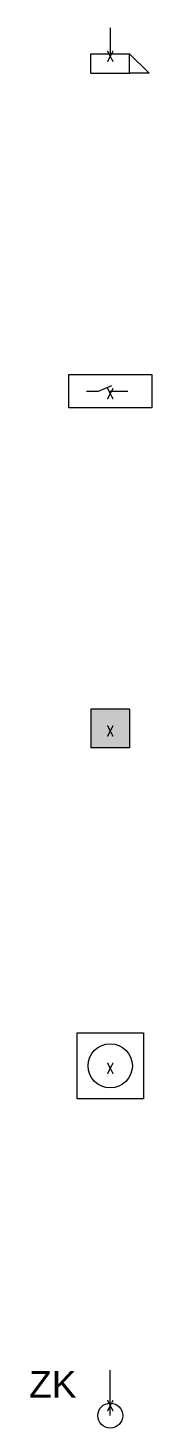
# Model space of a CAD drawing. Header units: metres. Extents: x -162 to 83385, y -62392 to -1971.
# Drawn here: x 32146 to 32512, y -31366 to -27142 of the extents above; entities that cross this region are included whole.
import ezdxf
from ezdxf.enums import TextEntityAlignment as Align

# ---------------------------------------------------------------- set-up
doc = ezdxf.new("R2010")
doc.units = ezdxf.units.M
doc.header["$LTSCALE"] = 0.5
for name, color, linetype, lineweight in [('ELIN_Attribut_01_Produkt_ID', 7, 'Continuous', 0), ('ELIN_Attribut_02_Stromkreis', 7, 'Continuous', 0), ('ELIN_Attribut_03_Verteilerbereich', 7, 'Continuous', 0), ('ELIN_Attribut_04_Montagehoehe', 7, 'Continuous', 0), ('ELIN_Attribut_05_Montageart', 7, 'Continuous', 0), ('ELIN_Attribut_06_Tuernummer', 7, 'Continuous', 0), ('ELIN_Attribut_07_Bemerkung', 7, 'Continuous', 0), ('ELIN_Attribut_08_Adresse', 7, 'Continuous', 0), ('ELIN_Attribut_10_AKZ1', 7, 'Continuous', 0), ('ELIN_Attribut_11_AKZ2', 7, 'Continuous', 0), ('ELIN_Attribut_12_Sonstiges1', 7, 'Continuous', 0), ('ELIN_Attribut_13_Sonstiges2', 7, 'Continuous', 0), ('ELIN_Attribut_14_Bauteil', 7, 'Continuous', 0), ('ELIN_Attribut_15_Ebene', 7, 'Continuous', 0), ('ELIN_Attribut_16_Raumnummer', 7, 'Continuous', 0), ('ELIN_Attribut_17_Raumname', 7, 'Continuous', 0), ('ELIN_Attribut_18_Montageabschnitt', 7, 'Continuous', 0), ('ELIN_Attribut_Basispunkt', 2, 'Continuous', 0), ('ELIN_Attribute_GEMOS', 11, 'Continuous', 0), ('ELIN_SWS_WA_Zutritt', 7, 'Continuous', 0)]:
    doc.layers.add(name, color=color, linetype=linetype, lineweight=lineweight)
doc.layers.get('0').off()
doc.styles.add('ARIAL', font='arial.ttf')
doc.styles.add('ELIN_Attribute', font='isocp.shx', dxfattribs={"width": 0.8})

# ---------------------------------------------------------------- blocks, each defined once
blk = doc.blocks.new('ELIN_SWS_TUEROFFFNER')
at = {"color": 0}
for p, q in [((0, 78), (0, 0)), ((-58.5, -58.5), (-58.5, 0)), ((-58.5, 0), (58.5, 0)), ((58.5, 0), (117, -58.5)), ((58.5, -58.5), (58.5, 0)), ((-58.5, -58.5), (58.5, -58.5)), ((117, -58.5), (58.5, -58.5))]:
    blk.add_line(p, q, dxfattribs=at)
at = {"layer": 'ELIN_Attribut_01_Produkt_ID', "style": 'ELIN_Attribute', "width": 0.8, "flags": 8}
blk.add_attdef('01_PRODUKT_ID', text='', height=150, dxfattribs=at).set_placement((0, -169.5, 0), align=Align.TOP_CENTER)
at = {"layer": 'ELIN_Attribut_02_Stromkreis', "style": 'ELIN_Attribute', "width": 0.8, "flags": 8}
blk.add_attdef('02_STROMKREIS', text='', height=150, dxfattribs=at).set_placement((0, 150, 0), align=Align.CENTER)
at = {"layer": 'ELIN_Attribut_03_Verteilerbereich', "style": 'ELIN_Attribute', "width": 0.8, "flags": 8}
blk.add_attdef('03_VERTEILERBEREICH', (198.4, -672.7, 0), '', height=125, dxfattribs=at)
at = {"layer": 'ELIN_Attribut_04_Montagehoehe', "style": 'ELIN_Attribute', "width": 0.8, "flags": 8}
blk.add_attdef('04_MONTAGEHOEHE', text='', height=125, dxfattribs=at).set_placement((-424.5, -54.7, 0), align=Align.RIGHT)
at = {"layer": 'ELIN_Attribut_05_Montageart', "style": 'ELIN_Attribute', "width": 0.8, "flags": 8}
blk.add_attdef('05_MONTAGEART', (400.3, -54.7, 0), '', height=125, dxfattribs=at)
at = {"layer": 'ELIN_Attribut_06_Tuernummer', "style": 'ELIN_Attribute', "width": 0.8, "flags": 8}
blk.add_attdef('06_TUERNUMMER', text='', height=125, dxfattribs=at).set_placement((-424.9, -254.7, 0), align=Align.RIGHT)
at = {"layer": 'ELIN_Attribut_07_Bemerkung', "style": 'ELIN_Attribute', "width": 0.8, "flags": 8}
blk.add_attdef('07_BEMERKUNG', (198.4, -844.5, 0), '', height=125, dxfattribs=at)
at = {"layer": 'ELIN_Attribut_08_Adresse', "style": 'ELIN_Attribute', "width": 0.8, "flags": 8}
blk.add_attdef('08_ADRESSE', (198.4, -1100.6, 0), '', height=125, dxfattribs=at)
at = {"layer": 'ELIN_Attribut_10_AKZ1', "style": 'ELIN_Attribute', "width": 0.8, "flags": 8}
blk.add_attdef('10_AKZ1', (195.8, -1466.6, 0), '', height=125, dxfattribs=at)
at = {"layer": 'ELIN_Attribut_11_AKZ2', "style": 'ELIN_Attribute', "width": 0.8, "flags": 8}
blk.add_attdef('11_AKZ2', (195.8, -1622.9, 0), '', height=125, dxfattribs=at)
at = {"layer": 'ELIN_Attribut_12_Sonstiges1', "style": 'ELIN_Attribute', "width": 0.8, "flags": 8}
blk.add_attdef('12_SONSTIGES1', (198.4, -2000.7, 0), '', height=125, dxfattribs=at)
at = {"layer": 'ELIN_Attribut_13_Sonstiges2', "style": 'ELIN_Attribute', "width": 0.8, "flags": 8}
blk.add_attdef('13_SONSTIGES2', (198.4, -2151.6, 0), '', height=125, dxfattribs=at)
at = {"layer": 'ELIN_Attribut_14_Bauteil', "style": 'ELIN_Attribute', "width": 0.8, "flags": 8}
blk.add_attdef('14_BAUTEIL', (198.4, -2971.1, 0), '', height=125, dxfattribs=at)
at = {"layer": 'ELIN_Attribut_15_Ebene', "style": 'ELIN_Attribute', "width": 0.8, "flags": 8}
blk.add_attdef('15_EBENE', (198.4, -3118.3, 0), '', height=125, dxfattribs=at)
at = {"layer": 'ELIN_Attribut_16_Raumnummer', "style": 'ELIN_Attribute', "width": 0.8, "flags": 8}
blk.add_attdef('16_RAUMNUMMER', (198.4, -3312.6, 0), '', height=125, dxfattribs=at)
at = {"layer": 'ELIN_Attribut_17_Raumname', "style": 'ELIN_Attribute', "width": 0.8, "flags": 8}
blk.add_attdef('17_RAUMNAME', (198.4, -3469.1, 0), '', height=125, dxfattribs=at)
at = {"layer": 'ELIN_Attribut_18_Montageabschnitt', "style": 'ELIN_Attribute', "width": 0.8, "flags": 8}
blk.add_attdef('18_MONTAGEABSCHNITT', (198.4, -3670.1, 0), '', height=125, dxfattribs=at)
at = {"layer": 'ELIN_Attribut_Basispunkt', "style": 'ELIN_Attribute', "width": 0.8, "flags": 8}
blk.add_attdef('Basispunkt', text='', height=50, dxfattribs=at).set_placement((0, 0), align=Align.MIDDLE)
at = {"layer": 'ELIN_Attribute_GEMOS', "style": 'ELIN_Attribute', "width": 0.6, "flags": 8}
for tag, p in [('G01_PRO02ID', (1620.5, 183.6)), ('G02_BEZEICHNUNG', (1620.5, -14.6, 0)), ('G03_DESCRIPTION', (1620.5, -204.4, 0)), ('G04_GEMOS-SYMBOL', (1623.8, -404.4, 0)), ('G05_GEMOS-TYP', (1623.8, -604.4, 0)), ('G06_ORTSKENNUNG', (1620.5, -804.4, 0)), ('G08_FREI1', (1620.5, -1004.4, 0)), ('G08_FREI2', (1620.5, -1204.4, 0))]:
    blk.add_attdef(tag, p, '', height=125, dxfattribs=at)
blk = doc.blocks.new('ELIN_SWS_ZUNGENKONTAKT')
at = {"color": 0}
for p, q in [((-125, 50), (125, 50)), ((-125, -50), (-125, 50)), ((125, 50), (125, -50)), ((-72, 0), (-36, 0)), ((-36, 0), (4.5, 17.5)), ((0, 0), (53.2, 0)), ((125, -50), (-125, -50))]:
    blk.add_line(p, q, dxfattribs=at)
at = {"layer": 'ELIN_Attribut_01_Produkt_ID', "style": 'ELIN_Attribute', "width": 0.8, "flags": 8}
blk.add_attdef('01_PRODUKT_ID', text='', height=150, dxfattribs=at).set_placement((0, -169.5, 0), align=Align.TOP_CENTER)
at = {"layer": 'ELIN_Attribut_02_Stromkreis', "style": 'ELIN_Attribute', "width": 0.8, "flags": 8}
blk.add_attdef('02_STROMKREIS', text='', height=150, dxfattribs=at).set_placement((0, 150, 0), align=Align.CENTER)
at = {"layer": 'ELIN_Attribut_03_Verteilerbereich', "style": 'ELIN_Attribute', "width": 0.8, "flags": 8}
blk.add_attdef('03_VERTEILERBEREICH', (198.4, -672.7, 0), '', height=125, dxfattribs=at)
at = {"layer": 'ELIN_Attribut_04_Montagehoehe', "style": 'ELIN_Attribute', "width": 0.8, "flags": 8}
blk.add_attdef('04_MONTAGEHOEHE', text='', height=125, dxfattribs=at).set_placement((-424.5, -54.7, 0), align=Align.RIGHT)
at = {"layer": 'ELIN_Attribut_05_Montageart', "style": 'ELIN_Attribute', "width": 0.8, "flags": 8}
blk.add_attdef('05_MONTAGEART', (400.3, -54.7, 0), '', height=125, dxfattribs=at)
at = {"layer": 'ELIN_Attribut_06_Tuernummer', "style": 'ELIN_Attribute', "width": 0.8, "flags": 8}
blk.add_attdef('06_TUERNUMMER', text='', height=125, dxfattribs=at).set_placement((-424.9, -254.7, 0), align=Align.RIGHT)
at = {"layer": 'ELIN_Attribut_07_Bemerkung', "style": 'ELIN_Attribute', "width": 0.8, "flags": 8}
blk.add_attdef('07_BEMERKUNG', (198.4, -844.5, 0), '', height=125, dxfattribs=at)
at = {"layer": 'ELIN_Attribut_08_Adresse', "style": 'ELIN_Attribute', "width": 0.8, "flags": 8}
blk.add_attdef('08_ADRESSE', (198.4, -1100.6, 0), '', height=125, dxfattribs=at)
at = {"layer": 'ELIN_Attribut_10_AKZ1', "style": 'ELIN_Attribute', "width": 0.8, "flags": 8}
blk.add_attdef('10_AKZ1', (195.8, -1466.6, 0), '', height=125, dxfattribs=at)
at = {"layer": 'ELIN_Attribut_11_AKZ2', "style": 'ELIN_Attribute', "width": 0.8, "flags": 8}
blk.add_attdef('11_AKZ2', (195.8, -1622.9, 0), '', height=125, dxfattribs=at)
at = {"layer": 'ELIN_Attribut_12_Sonstiges1', "style": 'ELIN_Attribute', "width": 0.8, "flags": 8}
blk.add_attdef('12_SONSTIGES1', (198.4, -2000.7, 0), '', height=125, dxfattribs=at)
at = {"layer": 'ELIN_Attribut_13_Sonstiges2', "style": 'ELIN_Attribute', "width": 0.8, "flags": 8}
blk.add_attdef('13_SONSTIGES2', (198.4, -2151.6, 0), '', height=125, dxfattribs=at)
at = {"layer": 'ELIN_Attribut_14_Bauteil', "style": 'ELIN_Attribute', "width": 0.8, "flags": 8}
blk.add_attdef('14_BAUTEIL', (198.4, -2971.1, 0), '', height=125, dxfattribs=at)
at = {"layer": 'ELIN_Attribut_15_Ebene', "style": 'ELIN_Attribute', "width": 0.8, "flags": 8}
blk.add_attdef('15_EBENE', (198.4, -3118.3, 0), '', height=125, dxfattribs=at)
at = {"layer": 'ELIN_Attribut_16_Raumnummer', "style": 'ELIN_Attribute', "width": 0.8, "flags": 8}
blk.add_attdef('16_RAUMNUMMER', (198.4, -3312.6, 0), '', height=125, dxfattribs=at)
at = {"layer": 'ELIN_Attribut_17_Raumname', "style": 'ELIN_Attribute', "width": 0.8, "flags": 8}
blk.add_attdef('17_RAUMNAME', (198.4, -3469.1, 0), '', height=125, dxfattribs=at)
at = {"layer": 'ELIN_Attribut_18_Montageabschnitt', "style": 'ELIN_Attribute', "width": 0.8, "flags": 8}
blk.add_attdef('18_MONTAGEABSCHNITT', (198.4, -3670.1, 0), '', height=125, dxfattribs=at)
at = {"layer": 'ELIN_Attribut_Basispunkt', "style": 'ELIN_Attribute', "width": 0.8, "flags": 8}
blk.add_attdef('Basispunkt', text='', height=50, dxfattribs=at).set_placement((0, 0), align=Align.MIDDLE)
at = {"layer": 'ELIN_Attribute_GEMOS', "style": 'ELIN_Attribute', "width": 0.6, "flags": 8}
for tag, p in [('G01_PRO02ID', (1620.5, 183.6)), ('G02_BEZEICHNUNG', (1620.5, -14.6, 0)), ('G03_DESCRIPTION', (1620.5, -204.4, 0)), ('G04_GEMOS-SYMBOL', (1623.8, -404.4, 0)), ('G05_GEMOS-TYP', (1623.8, -604.4, 0)), ('G06_ORTSKENNUNG', (1620.5, -804.4, 0)), ('G08_FREI1', (1620.5, -1004.4, 0)), ('G08_FREI2', (1620.5, -1204.4, 0))]:
    blk.add_attdef(tag, p, '', height=125, dxfattribs=at)
blk = doc.blocks.new('ELIN_SWS_MAGNETKONTAKT')
blk.add_hatch(color=0).paths.add_polyline_path([(58.5, 58.5), (58.5, -58.5), (-58.5, -58.5), (-58.5, 58.5)])
at = {"color": 0}
for p, q in [((-58.5, 58.5), (-58.5, -58.5)), ((58.5, 58.5), (-58.5, 58.5)), ((58.5, 58.5), (58.5, -58.5)), ((58.5, -58.5), (-58.5, -58.5))]:
    blk.add_line(p, q, dxfattribs=at)
at = {"layer": 'ELIN_Attribut_01_Produkt_ID', "style": 'ELIN_Attribute', "width": 0.8, "flags": 8}
blk.add_attdef('01_PRODUKT_ID', text='', height=150, dxfattribs=at).set_placement((0, -169.5, 0), align=Align.TOP_CENTER)
at = {"layer": 'ELIN_Attribut_02_Stromkreis', "style": 'ELIN_Attribute', "width": 0.8, "flags": 8}
blk.add_attdef('02_STROMKREIS', text='', height=150, dxfattribs=at).set_placement((0, 150, 0), align=Align.CENTER)
at = {"layer": 'ELIN_Attribut_03_Verteilerbereich', "style": 'ELIN_Attribute', "width": 0.8, "flags": 8}
blk.add_attdef('03_VERTEILERBEREICH', (198.4, -672.7, 0), '', height=125, dxfattribs=at)
at = {"layer": 'ELIN_Attribut_04_Montagehoehe', "style": 'ELIN_Attribute', "width": 0.8, "flags": 8}
blk.add_attdef('04_MONTAGEHOEHE', text='', height=125, dxfattribs=at).set_placement((-424.5, -54.7, 0), align=Align.RIGHT)
at = {"layer": 'ELIN_Attribut_05_Montageart', "style": 'ELIN_Attribute', "width": 0.8, "flags": 8}
blk.add_attdef('05_MONTAGEART', (400.3, -54.7, 0), '', height=125, dxfattribs=at)
at = {"layer": 'ELIN_Attribut_06_Tuernummer', "style": 'ELIN_Attribute', "width": 0.8, "flags": 8}
blk.add_attdef('06_TUERNUMMER', text='', height=125, dxfattribs=at).set_placement((-424.9, -254.7, 0), align=Align.RIGHT)
at = {"layer": 'ELIN_Attribut_07_Bemerkung', "style": 'ELIN_Attribute', "width": 0.8, "flags": 8}
blk.add_attdef('07_BEMERKUNG', (198.4, -844.5, 0), '', height=125, dxfattribs=at)
at = {"layer": 'ELIN_Attribut_08_Adresse', "style": 'ELIN_Attribute', "width": 0.8, "flags": 8}
blk.add_attdef('08_ADRESSE', (198.4, -1100.6, 0), '', height=125, dxfattribs=at)
at = {"layer": 'ELIN_Attribut_10_AKZ1', "style": 'ELIN_Attribute', "width": 0.8, "flags": 8}
blk.add_attdef('10_AKZ1', (195.8, -1466.6, 0), '', height=125, dxfattribs=at)
at = {"layer": 'ELIN_Attribut_11_AKZ2', "style": 'ELIN_Attribute', "width": 0.8, "flags": 8}
blk.add_attdef('11_AKZ2', (195.8, -1622.9, 0), '', height=125, dxfattribs=at)
at = {"layer": 'ELIN_Attribut_12_Sonstiges1', "style": 'ELIN_Attribute', "width": 0.8, "flags": 8}
blk.add_attdef('12_SONSTIGES1', (198.4, -2000.7, 0), '', height=125, dxfattribs=at)
at = {"layer": 'ELIN_Attribut_13_Sonstiges2', "style": 'ELIN_Attribute', "width": 0.8, "flags": 8}
blk.add_attdef('13_SONSTIGES2', (198.4, -2151.6, 0), '', height=125, dxfattribs=at)
at = {"layer": 'ELIN_Attribut_14_Bauteil', "style": 'ELIN_Attribute', "width": 0.8, "flags": 8}
blk.add_attdef('14_BAUTEIL', (198.4, -2971.1, 0), '', height=125, dxfattribs=at)
at = {"layer": 'ELIN_Attribut_15_Ebene', "style": 'ELIN_Attribute', "width": 0.8, "flags": 8}
blk.add_attdef('15_EBENE', (198.4, -3118.3, 0), '', height=125, dxfattribs=at)
at = {"layer": 'ELIN_Attribut_16_Raumnummer', "style": 'ELIN_Attribute', "width": 0.8, "flags": 8}
blk.add_attdef('16_RAUMNUMMER', (198.4, -3312.6, 0), '', height=125, dxfattribs=at)
at = {"layer": 'ELIN_Attribut_17_Raumname', "style": 'ELIN_Attribute', "width": 0.8, "flags": 8}
blk.add_attdef('17_RAUMNAME', (198.4, -3469.1, 0), '', height=125, dxfattribs=at)
at = {"layer": 'ELIN_Attribut_18_Montageabschnitt', "style": 'ELIN_Attribute', "width": 0.8, "flags": 8}
blk.add_attdef('18_MONTAGEABSCHNITT', (198.4, -3670.1, 0), '', height=125, dxfattribs=at)
at = {"layer": 'ELIN_Attribut_Basispunkt', "style": 'ELIN_Attribute', "width": 0.8, "flags": 8}
blk.add_attdef('Basispunkt', text='', height=50, dxfattribs=at).set_placement((0, 0), align=Align.MIDDLE)
at = {"layer": 'ELIN_Attribute_GEMOS', "style": 'ELIN_Attribute', "width": 0.6, "flags": 8}
for tag, p in [('G01_PRO02ID', (1620.5, 183.6)), ('G02_BEZEICHNUNG', (1620.5, -14.6, 0)), ('G03_DESCRIPTION', (1620.5, -204.4, 0)), ('G04_GEMOS-SYMBOL', (1623.8, -404.4, 0)), ('G05_GEMOS-TYP', (1623.8, -604.4, 0)), ('G06_ORTSKENNUNG', (1620.5, -804.4, 0)), ('G08_FREI1', (1620.5, -1004.4, 0)), ('G08_FREI2', (1620.5, -1204.4, 0))]:
    blk.add_attdef(tag, p, '', height=125, dxfattribs=at)
blk = doc.blocks.new('ELIN_SWS_ENTRIEGELUNGSKONTAKT')
at = {"color": 0}
for p, q in [((-100, 100), (100, 100)), ((-100, -100), (-100, 100)), ((100, 100), (100, -100)), ((100, -100), (-100, -100))]:
    blk.add_line(p, q, dxfattribs=at)
blk.add_circle((0, 0), 66.7, dxfattribs=at)
at = {"layer": 'ELIN_Attribut_01_Produkt_ID', "style": 'ELIN_Attribute', "width": 0.8, "flags": 8}
blk.add_attdef('01_PRODUKT_ID', text='', height=150, dxfattribs=at).set_placement((0, -169.5, 0), align=Align.TOP_CENTER)
at = {"layer": 'ELIN_Attribut_02_Stromkreis', "style": 'ELIN_Attribute', "width": 0.8, "flags": 8}
blk.add_attdef('02_STROMKREIS', text='', height=150, dxfattribs=at).set_placement((0, 150, 0), align=Align.CENTER)
at = {"layer": 'ELIN_Attribut_03_Verteilerbereich', "style": 'ELIN_Attribute', "width": 0.8, "flags": 8}
blk.add_attdef('03_VERTEILERBEREICH', (198.4, -672.7, 0), '', height=125, dxfattribs=at)
at = {"layer": 'ELIN_Attribut_04_Montagehoehe', "style": 'ELIN_Attribute', "width": 0.8, "flags": 8}
blk.add_attdef('04_MONTAGEHOEHE', text='', height=125, dxfattribs=at).set_placement((-424.5, -54.7, 0), align=Align.RIGHT)
at = {"layer": 'ELIN_Attribut_05_Montageart', "style": 'ELIN_Attribute', "width": 0.8, "flags": 8}
blk.add_attdef('05_MONTAGEART', (400.3, -54.7, 0), '', height=125, dxfattribs=at)
at = {"layer": 'ELIN_Attribut_06_Tuernummer', "style": 'ELIN_Attribute', "width": 0.8, "flags": 8}
blk.add_attdef('06_TUERNUMMER', text='', height=125, dxfattribs=at).set_placement((-424.9, -254.7, 0), align=Align.RIGHT)
at = {"layer": 'ELIN_Attribut_07_Bemerkung', "style": 'ELIN_Attribute', "width": 0.8, "flags": 8}
blk.add_attdef('07_BEMERKUNG', (198.4, -844.5, 0), '', height=125, dxfattribs=at)
at = {"layer": 'ELIN_Attribut_08_Adresse', "style": 'ELIN_Attribute', "width": 0.8, "flags": 8}
blk.add_attdef('08_ADRESSE', (198.4, -1100.6, 0), '', height=125, dxfattribs=at)
at = {"layer": 'ELIN_Attribut_10_AKZ1', "style": 'ELIN_Attribute', "width": 0.8, "flags": 8}
blk.add_attdef('10_AKZ1', (195.8, -1466.6, 0), '', height=125, dxfattribs=at)
at = {"layer": 'ELIN_Attribut_11_AKZ2', "style": 'ELIN_Attribute', "width": 0.8, "flags": 8}
blk.add_attdef('11_AKZ2', (195.8, -1622.9, 0), '', height=125, dxfattribs=at)
at = {"layer": 'ELIN_Attribut_12_Sonstiges1', "style": 'ELIN_Attribute', "width": 0.8, "flags": 8}
blk.add_attdef('12_SONSTIGES1', (198.4, -2000.7, 0), '', height=125, dxfattribs=at)
at = {"layer": 'ELIN_Attribut_13_Sonstiges2', "style": 'ELIN_Attribute', "width": 0.8, "flags": 8}
blk.add_attdef('13_SONSTIGES2', (198.4, -2151.6, 0), '', height=125, dxfattribs=at)
at = {"layer": 'ELIN_Attribut_14_Bauteil', "style": 'ELIN_Attribute', "width": 0.8, "flags": 8}
blk.add_attdef('14_BAUTEIL', (198.4, -2971.1, 0), '', height=125, dxfattribs=at)
at = {"layer": 'ELIN_Attribut_15_Ebene', "style": 'ELIN_Attribute', "width": 0.8, "flags": 8}
blk.add_attdef('15_EBENE', (198.4, -3118.3, 0), '', height=125, dxfattribs=at)
at = {"layer": 'ELIN_Attribut_16_Raumnummer', "style": 'ELIN_Attribute', "width": 0.8, "flags": 8}
blk.add_attdef('16_RAUMNUMMER', (198.4, -3312.6, 0), '', height=125, dxfattribs=at)
at = {"layer": 'ELIN_Attribut_17_Raumname', "style": 'ELIN_Attribute', "width": 0.8, "flags": 8}
blk.add_attdef('17_RAUMNAME', (198.4, -3469.1, 0), '', height=125, dxfattribs=at)
at = {"layer": 'ELIN_Attribut_18_Montageabschnitt', "style": 'ELIN_Attribute', "width": 0.8, "flags": 8}
blk.add_attdef('18_MONTAGEABSCHNITT', (198.4, -3670.1, 0), '', height=125, dxfattribs=at)
at = {"layer": 'ELIN_Attribut_Basispunkt', "style": 'ELIN_Attribute', "width": 0.8, "flags": 8}
blk.add_attdef('Basispunkt', text='', height=50, dxfattribs=at).set_placement((0, 0), align=Align.MIDDLE)
at = {"layer": 'ELIN_Attribute_GEMOS', "style": 'ELIN_Attribute', "width": 0.6, "flags": 8}
for tag, p in [('G01_PRO02ID', (1620.5, 183.6)), ('G02_BEZEICHNUNG', (1620.5, -14.6, 0)), ('G03_DESCRIPTION', (1620.5, -204.4, 0)), ('G04_GEMOS-SYMBOL', (1623.8, -404.4, 0)), ('G05_GEMOS-TYP', (1623.8, -604.4, 0)), ('G06_ORTSKENNUNG', (1620.5, -804.4, 0)), ('G08_FREI1', (1620.5, -1004.4, 0)), ('G08_FREI2', (1620.5, -1204.4, 0))]:
    blk.add_attdef(tag, p, '', height=125, dxfattribs=at)
blk = doc.blocks.new('ELIN_SWS_AUSL')
at = {"color": 0}
blk.add_line((0, -37.5), (0, 100), dxfattribs=at)
blk.add_circle((0, -37.5), 37.5, dxfattribs=at)
at = {"color": 0, "insert": (-245, 96.9), "char_height": 80, "width": 5252.926, "attachment_point": 1, "style": 'ARIAL'}
blk.add_mtext('ZK', dxfattribs=at)
at = {"layer": 'ELIN_Attribut_01_Produkt_ID', "style": 'ELIN_Attribute', "width": 0.8, "flags": 8}
blk.add_attdef('01_PRODUKT_ID', text='', height=150, dxfattribs=at).set_placement((0, -169.5, 0), align=Align.TOP_CENTER)
at = {"layer": 'ELIN_Attribut_02_Stromkreis', "style": 'ELIN_Attribute', "width": 0.8, "flags": 8}
blk.add_attdef('02_STROMKREIS', text='', height=150, dxfattribs=at).set_placement((0, 150, 0), align=Align.CENTER)
at = {"layer": 'ELIN_Attribut_03_Verteilerbereich', "style": 'ELIN_Attribute', "width": 0.8, "flags": 8}
blk.add_attdef('03_VERTEILERBEREICH', (198.4, -672.7, 0), '', height=125, dxfattribs=at)
at = {"layer": 'ELIN_Attribut_04_Montagehoehe', "style": 'ELIN_Attribute', "width": 0.8, "flags": 8}
blk.add_attdef('04_MONTAGEHOEHE', text='', height=125, dxfattribs=at).set_placement((-424.5, -54.7, 0), align=Align.RIGHT)
at = {"layer": 'ELIN_Attribut_05_Montageart', "style": 'ELIN_Attribute', "width": 0.8, "flags": 8}
blk.add_attdef('05_MONTAGEART', (400.3, -54.7, 0), '', height=125, dxfattribs=at)
at = {"layer": 'ELIN_Attribut_06_Tuernummer', "style": 'ELIN_Attribute', "width": 0.8, "flags": 8}
blk.add_attdef('06_TUERNUMMER', text='', height=125, dxfattribs=at).set_placement((-424.9, -254.7, 0), align=Align.RIGHT)
at = {"layer": 'ELIN_Attribut_07_Bemerkung', "style": 'ELIN_Attribute', "width": 0.8, "flags": 8}
blk.add_attdef('07_BEMERKUNG', (198.4, -844.5, 0), '', height=125, dxfattribs=at)
at = {"layer": 'ELIN_Attribut_08_Adresse', "style": 'ELIN_Attribute', "width": 0.8, "flags": 8}
blk.add_attdef('08_ADRESSE', (198.4, -1100.6, 0), '', height=125, dxfattribs=at)
at = {"layer": 'ELIN_Attribut_10_AKZ1', "style": 'ELIN_Attribute', "width": 0.8, "flags": 8}
blk.add_attdef('10_AKZ1', (195.8, -1466.6, 0), '', height=125, dxfattribs=at)
at = {"layer": 'ELIN_Attribut_11_AKZ2', "style": 'ELIN_Attribute', "width": 0.8, "flags": 8}
blk.add_attdef('11_AKZ2', (195.8, -1622.9, 0), '', height=125, dxfattribs=at)
at = {"layer": 'ELIN_Attribut_12_Sonstiges1', "style": 'ELIN_Attribute', "width": 0.8, "flags": 8}
blk.add_attdef('12_SONSTIGES1', (198.4, -2000.7, 0), '', height=125, dxfattribs=at)
at = {"layer": 'ELIN_Attribut_13_Sonstiges2', "style": 'ELIN_Attribute', "width": 0.8, "flags": 8}
blk.add_attdef('13_SONSTIGES2', (198.4, -2151.6, 0), '', height=125, dxfattribs=at)
at = {"layer": 'ELIN_Attribut_14_Bauteil', "style": 'ELIN_Attribute', "width": 0.8, "flags": 8}
blk.add_attdef('14_BAUTEIL', (198.4, -2971.1, 0), '', height=125, dxfattribs=at)
at = {"layer": 'ELIN_Attribut_15_Ebene', "style": 'ELIN_Attribute', "width": 0.8, "flags": 8}
blk.add_attdef('15_EBENE', (198.4, -3118.3, 0), '', height=125, dxfattribs=at)
at = {"layer": 'ELIN_Attribut_16_Raumnummer', "style": 'ELIN_Attribute', "width": 0.8, "flags": 8}
blk.add_attdef('16_RAUMNUMMER', (198.4, -3312.6, 0), '', height=125, dxfattribs=at)
at = {"layer": 'ELIN_Attribut_17_Raumname', "style": 'ELIN_Attribute', "width": 0.8, "flags": 8}
blk.add_attdef('17_RAUMNAME', (198.4, -3469.1, 0), '', height=125, dxfattribs=at)
at = {"layer": 'ELIN_Attribut_18_Montageabschnitt', "style": 'ELIN_Attribute', "width": 0.8, "flags": 8}
blk.add_attdef('18_MONTAGEABSCHNITT', (198.4, -3670.1, 0), '', height=125, dxfattribs=at)
at = {"layer": 'ELIN_Attribut_Basispunkt', "style": 'ELIN_Attribute', "width": 0.8, "flags": 8}
blk.add_attdef('Basispunkt', text='', height=50, dxfattribs=at).set_placement((0, 0), align=Align.MIDDLE)
at = {"layer": 'ELIN_Attribute_GEMOS', "style": 'ELIN_Attribute', "width": 0.6, "flags": 8}
for tag, p in [('G01_PRO02ID', (1620.5, 183.6)), ('G02_BEZEICHNUNG', (1620.5, -14.6, 0)), ('G03_DESCRIPTION', (1620.5, -204.4, 0)), ('G04_GEMOS-SYMBOL', (1623.8, -404.4, 0)), ('G05_GEMOS-TYP', (1623.8, -604.4, 0)), ('G06_ORTSKENNUNG', (1620.5, -804.4, 0)), ('G08_FREI1', (1620.5, -1004.4, 0)), ('G08_FREI2', (1620.5, -1204.4, 0))]:
    blk.add_attdef(tag, p, '', height=125, dxfattribs=at)

msp = doc.modelspace()

# ---------------------------------------------------------------- block references
at = {"layer": 'ELIN_SWS_WA_Zutritt', "lineweight": 0}
ref = msp.add_blockref('ELIN_SWS_TUEROFFFNER', (32386.9, -27219.9), dxfattribs=at)
ref.add_attrib('Basispunkt', 'x', dxfattribs={"layer": 'ELIN_Attribut_Basispunkt', "height": 50, "style": 'ELIN_Attribute', "width": 0.8}).set_placement((32386.9, -27219.9), align=Align.MIDDLE)
ref = msp.add_blockref('ELIN_SWS_ZUNGENKONTAKT', (32386.9, -28237.8), dxfattribs=at)
ref.add_attrib('Basispunkt', 'x', dxfattribs={"layer": 'ELIN_Attribut_Basispunkt', "height": 50, "style": 'ELIN_Attribute', "width": 0.8}).set_placement((32386.9, -28237.8), align=Align.MIDDLE)
ref = msp.add_blockref('ELIN_SWS_MAGNETKONTAKT', (32386.9, -29255.7), dxfattribs=at)
ref.add_attrib('Basispunkt', 'x', dxfattribs={"layer": 'ELIN_Attribut_Basispunkt', "height": 50, "style": 'ELIN_Attribute', "width": 0.8}).set_placement((32386.9, -29255.7), align=Align.MIDDLE)
ref = msp.add_blockref('ELIN_SWS_ENTRIEGELUNGSKONTAKT', (32386.9, -30273.6), dxfattribs=at)
ref.add_attrib('Basispunkt', 'x', dxfattribs={"layer": 'ELIN_Attribut_Basispunkt', "height": 50, "style": 'ELIN_Attribute', "width": 0.8}).set_placement((32386.9, -30273.6), align=Align.MIDDLE)
ref = msp.add_blockref('ELIN_SWS_AUSL', (32386.9, -31291.5), dxfattribs=at)
ref.add_attrib('Basispunkt', 'x', dxfattribs={"layer": 'ELIN_Attribut_Basispunkt', "height": 50, "style": 'ELIN_Attribute', "width": 0.8}).set_placement((32386.9, -31291.5), align=Align.MIDDLE)

doc.saveas('drawing.dxf')
